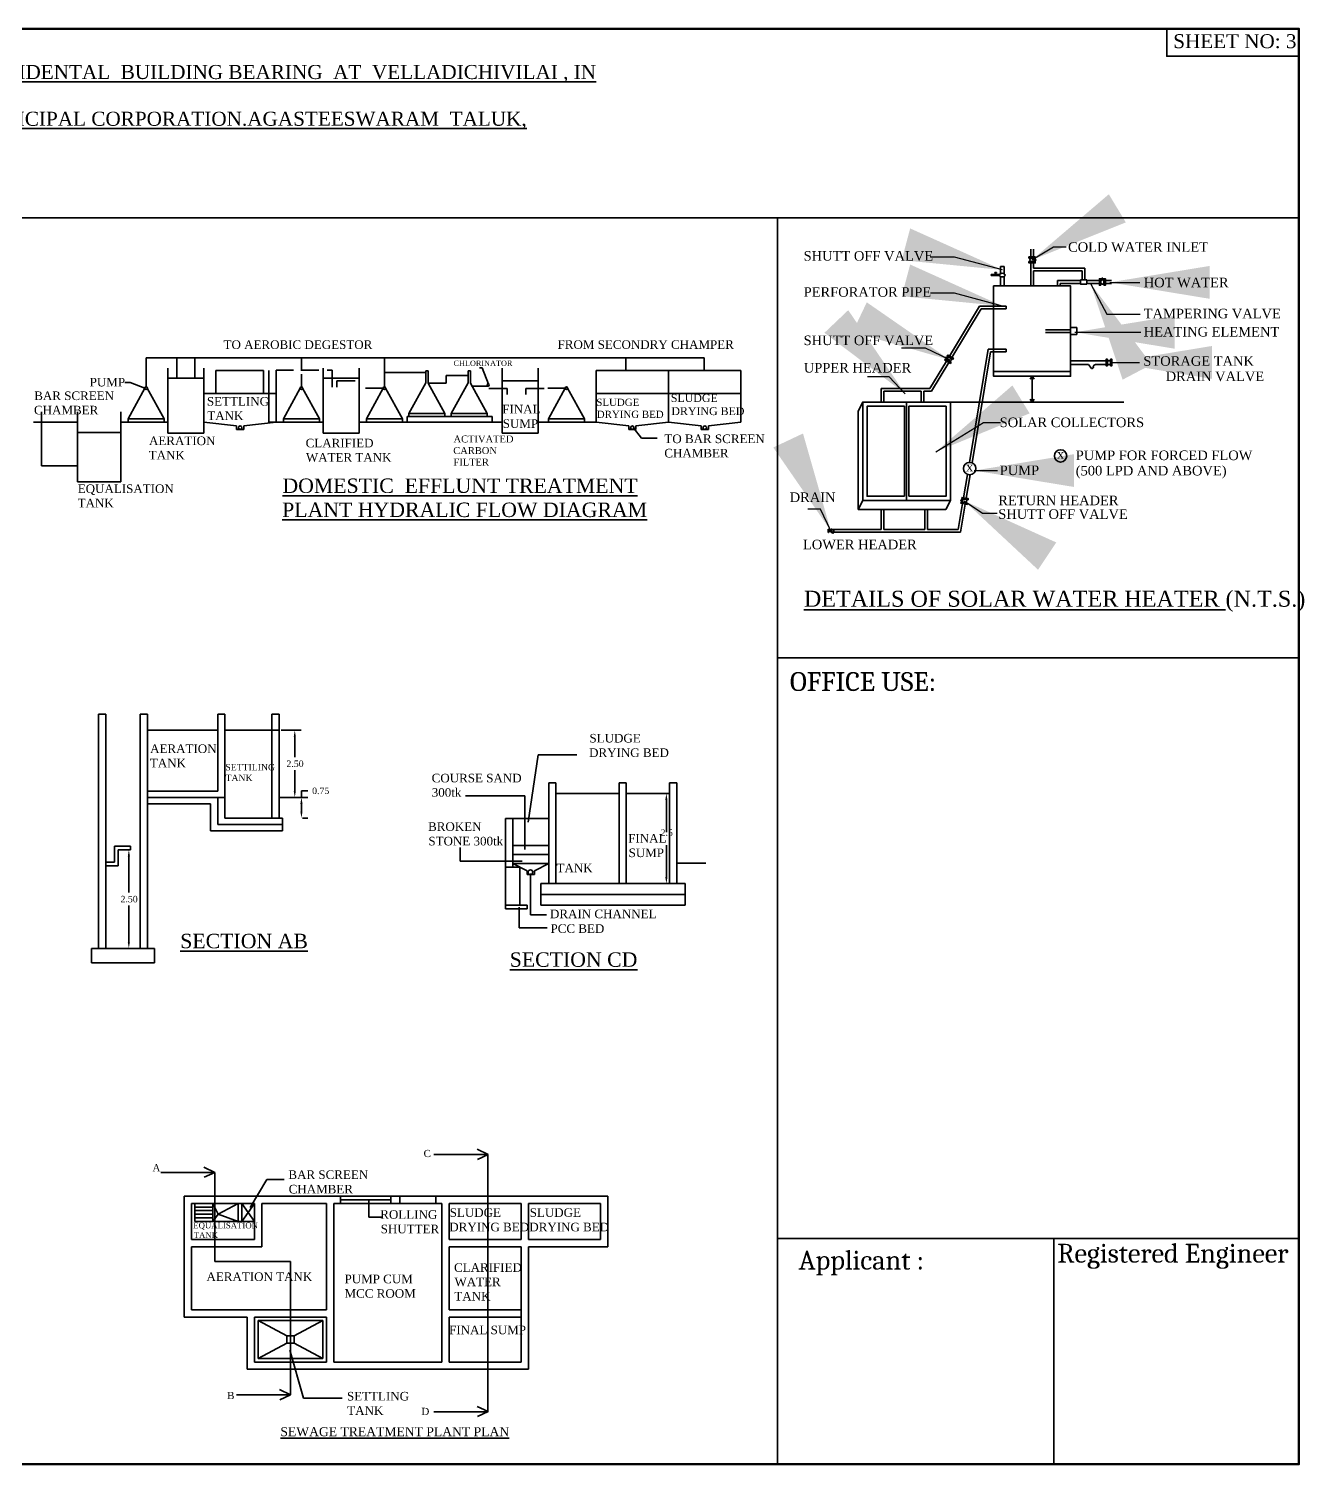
# Model space of a CAD drawing. Header units: metres. Extents: x 915 to 5569, y -1565 to 175.
# Drawn here: x 5536.61 to 5568.54, y -1437.42 to -1401.49 of the extents above; entities that cross this region are included whole.
import ezdxf

# ---------------------------------------------------------------- set-up
doc = ezdxf.new("R2010")
doc.units = ezdxf.units.M
doc.header["$MEASUREMENT"] = 0
doc.styles.get("Standard").update_dxf_attribs({"font": 'times.ttf'})
doc.dimstyles.new('ISO-25', dxfattribs={"dimtxt": 2.5, "dimasz": 2.5, "dimexe": 1.25, "dimexo": 0.625, "dimtad": 1, "dimtxsty": 'Standard', "dimcen": 2.5, "dimadec": 0, "dimazin": 0, "dimtfac": 1, "dimtmove": 0, "dimatfit": 3, "dimfxl": 0, "dimarcsym": 0})

msp = doc.modelspace()

# ---------------------------------------------------------------- linework, layer by layer
at = {"lineweight": 35}
for p, q in [((5509.40393, -1406.22359), (5568.40393, -1406.22359)), ((5555.34931, -1406.22359), (5555.34931, -1437.42351)), ((5561.69195, -1407.20253), (5561.69195, -1407.0048)), ((5561.76035, -1407.20253), (5561.76035, -1407.0048)), ((5560.93222, -1407.62343), (5560.93222, -1407.44073)), ((5560.93222, -1407.44073), (5561.02342, -1407.44073)), ((5561.02342, -1407.62044), (5561.02342, -1407.44073)), ((5561.68028, -1407.23673), (5561.77201, -1407.23673)), ((5561.69195, -1407.92901), (5561.69195, -1407.34995)), ((5561.76035, -1407.48525), (5561.76035, -1407.34995)), ((5561.76035, -1407.48525), (5563.05, -1407.48525)), ((5561.78071, -1407.26896), (5561.81042, -1407.26896)), ((5561.78071, -1407.28352), (5561.81042, -1407.28352)), ((5561.81042, -1407.26896), (5561.81042, -1407.26224)), ((5561.81042, -1407.26224), (5561.81728, -1407.26224)), ((5561.81042, -1407.28352), (5561.81042, -1407.29024)), ((5561.81042, -1407.29024), (5561.81728, -1407.29024)), ((5561.81728, -1407.26224), (5561.81728, -1407.29024)), ((5563.05, -1407.48525), (5563.05, -1407.77664)), ((5560.91247, -1407.6437), (5560.7055, -1407.6437)), ((5560.7055, -1407.66994), (5560.7055, -1407.6437)), ((5560.91247, -1407.66994), (5560.7055, -1407.66994)), ((5560.79677, -1407.60626), (5560.79677, -1407.5938)), ((5560.79677, -1407.5938), (5560.83458, -1407.5938)), ((5560.80899, -1407.60626), (5560.79677, -1407.60626)), ((5560.80899, -1407.65282), (5560.80899, -1407.60626)), ((5560.80899, -1407.65282), (5560.82236, -1407.65282)), ((5560.82236, -1407.65282), (5560.82236, -1407.60626)), ((5560.82236, -1407.60626), (5560.83458, -1407.60626)), ((5560.83458, -1407.60626), (5560.83458, -1407.5938)), ((5560.93222, -1407.92901), (5560.93222, -1407.69021)), ((5561.02342, -1407.92901), (5561.02342, -1407.6932)), ((5561.76035, -1407.92901), (5561.76035, -1407.55365)), ((5561.76035, -1407.55365), (5562.9816, -1407.55365)), ((5562.35915, -1407.79433), (5562.93565, -1407.79433)), ((5562.35915, -1407.79433), (5562.35915, -1407.92901)), ((5562.42755, -1407.86273), (5562.93565, -1407.86273)), ((5562.42755, -1407.86273), (5562.42755, -1407.92901)), ((5562.9816, -1407.55365), (5562.9816, -1407.77664)), ((5563.09599, -1407.79433), (5563.41224, -1407.79433)), ((5563.09599, -1407.86273), (5563.41224, -1407.86273)), ((5563.44644, -1407.8744), (5563.44644, -1407.78266)), ((5563.47195, -1407.74426), (5563.47195, -1407.7374)), ((5563.47195, -1407.7374), (5563.49995, -1407.7374)), ((5563.47867, -1407.74426), (5563.47195, -1407.74426)), ((5563.47867, -1407.77397), (5563.47867, -1407.74426)), ((5563.49323, -1407.77397), (5563.49323, -1407.74426)), ((5563.49323, -1407.74426), (5563.49995, -1407.74426)), ((5563.49995, -1407.74426), (5563.49995, -1407.7374)), ((5563.55966, -1407.79433), (5563.7172, -1407.79433)), ((5563.55966, -1407.86273), (5563.7172, -1407.86273)), ((5560.4119, -1408.43148), (5559.65857, -1409.6828)), ((5560.45056, -1408.49988), (5559.71773, -1409.71714)), ((5560.76143, -1408.43148), (5560.4119, -1408.43148)), ((5560.76143, -1408.49988), (5560.45056, -1408.49988)), ((5562.84391, -1408.97049), (5562.69086, -1408.97049)), ((5562.84391, -1409.14521), (5562.84391, -1408.97049)), ((5562.69086, -1409.14521), (5562.84391, -1409.14521)), ((5560.62929, -1409.50804), (5560.15755, -1412.34337)), ((5560.68725, -1409.57644), (5560.22471, -1412.3565)), ((5560.62929, -1409.50804), (5560.76143, -1409.50804)), ((5560.68725, -1409.57644), (5560.76143, -1409.57644)), ((5561.07294, -1409.50804), (5561.07294, -1409.57644)), ((5539.78816, -1409.73106), (5539.55056, -1409.73106)), ((5539.55056, -1410.45672), (5539.55056, -1409.73106)), ((5539.55056, -1409.73106), (5553.52043, -1409.73106)), ((5539.9414, -1409.73106), (5539.92485, -1409.73106)), ((5540.31684, -1409.73106), (5539.9414, -1409.73106)), ((5540.09127, -1411.61144), (5540.09127, -1409.98694)), ((5540.31684, -1409.94349), (5540.31684, -1409.73106)), ((5540.31684, -1410.23765), (5540.31684, -1409.94349)), ((5540.76809, -1410.23765), (5540.76809, -1409.73106)), ((5540.99377, -1411.61144), (5540.99377, -1409.98694)), ((5541.29797, -1410.61869), (5541.29797, -1410.04195)), ((5541.29797, -1410.04195), (5542.48471, -1410.04195)), ((5542.48471, -1410.04195), (5542.48471, -1410.61869)), ((5542.62446, -1411.34069), (5542.62446, -1410.04195)), ((5542.80344, -1410.61574), (5542.80344, -1410.03731)), ((5542.80344, -1410.03731), (5543.2376, -1410.03731)), ((5543.4218, -1410.03731), (5543.86912, -1410.03731)), ((5543.44126, -1410.01492), (5543.44126, -1409.73222)), ((5543.97908, -1411.61144), (5543.97908, -1409.98694)), ((5544.08349, -1410.0339), (5544.20376, -1410.0339)), ((5544.20376, -1410.0339), (5544.20376, -1410.22802)), ((5544.88158, -1411.61144), (5544.88158, -1409.98694)), ((5545.51413, -1410.45672), (5545.51413, -1409.73106)), ((5546.5478, -1410.35554), (5546.5478, -1410.04929)), ((5546.5478, -1410.04929), (5546.60779, -1410.04929)), ((5546.60779, -1410.36332), (5546.60779, -1410.04929)), ((5547.61149, -1410.35554), (5547.61149, -1410.04929)), ((5547.61149, -1410.04929), (5547.67149, -1410.04929)), ((5547.67149, -1410.36332), (5547.67149, -1410.04929)), ((5547.95853, -1409.97639), (5547.89358, -1409.97639)), ((5548.1157, -1410.38373), (5547.95853, -1409.97639)), ((5548.46229, -1411.61144), (5548.46229, -1409.98694)), ((5549.36479, -1411.61144), (5549.36479, -1409.98694)), ((5550.81081, -1410.04195), (5552.30174, -1410.04195)), ((5550.81081, -1410.61869), (5550.81081, -1410.04195)), ((5551.55628, -1410.04195), (5551.55628, -1409.73106)), ((5552.30174, -1410.04195), (5552.92706, -1410.04195)), ((5552.62287, -1411.34069), (5552.62287, -1410.04195)), ((5552.92706, -1410.04195), (5554.11381, -1410.04195)), ((5552.92706, -1410.04195), (5554.43493, -1410.04195)), ((5553.52043, -1410.04195), (5553.52043, -1409.73106)), ((5554.43493, -1410.04195), (5554.43493, -1411.34069)), ((5559.58252, -1409.80911), (5559.17033, -1410.49379)), ((5559.64168, -1409.84346), (5559.20899, -1410.56219)), ((5559.56356, -1409.72906), (5559.57762, -1409.70485)), ((5559.5695, -1409.7325), (5559.56356, -1409.72906)), ((5559.57287, -1409.72669), (5559.5695, -1409.7325)), ((5559.59856, -1409.74161), (5559.57287, -1409.72669)), ((5559.58355, -1409.70829), (5559.57762, -1409.70485)), ((5559.58018, -1409.7141), (5559.58355, -1409.70829)), ((5559.60587, -1409.72902), (5559.58018, -1409.7141)), ((5559.66923, -1409.81991), (5559.5899, -1409.77385)), ((5562.69086, -1409.79957), (5563.5763, -1409.79957)), ((5562.69086, -1409.89077), (5563.13358, -1409.89077)), ((5563.13358, -1409.89077), (5563.21154, -1409.99547)), ((5563.31335, -1409.89077), (5563.5763, -1409.89077)), ((5539.14816, -1410.3486), (5539.0207, -1410.3486)), ((5539.51985, -1410.48839), (5539.14816, -1410.3486)), ((5540.09116, -1410.23765), (5540.99377, -1410.23765)), ((5543.44126, -1410.45755), (5543.44126, -1410.13486)), ((5543.97897, -1410.23765), (5544.88158, -1410.23765)), ((5544.20376, -1410.22802), (5544.20376, -1410.44987)), ((5544.20465, -1410.23765), (5544.20465, -1410.09057)), ((5544.20465, -1410.45873), (5544.20465, -1410.09057)), ((5544.20465, -1410.23765), (5544.20465, -1410.45873)), ((5544.32236, -1410.45946), (5544.32236, -1410.30356)), ((5544.32236, -1410.30356), (5544.78386, -1410.30356)), ((5545.51413, -1410.09389), (5546.5478, -1410.09389)), ((5546.5478, -1410.35554), (5546.12176, -1411.11758)), ((5546.60779, -1410.36332), (5547.02426, -1411.11758)), ((5546.60779, -1410.36332), (5547.05799, -1410.36332)), ((5547.05799, -1410.36332), (5547.05799, -1410.16827)), ((5547.05799, -1410.16827), (5547.61149, -1410.16827)), ((5547.61149, -1410.35554), (5547.18545, -1411.11758)), ((5547.67149, -1410.36332), (5548.08795, -1411.11758)), ((5548.46218, -1410.30483), (5549.36479, -1410.30483)), ((5562.69086, -1410.06594), (5560.76143, -1410.06594)), ((5561.72615, -1410.18669), (5561.67482, -1410.26138)), ((5561.72615, -1410.18669), (5561.72615, -1410.83319)), ((5561.72615, -1410.18669), (5561.77747, -1410.26138)), ((5539.51985, -1410.48839), (5539.09852, -1411.25044)), ((5539.57968, -1410.48734), (5540.00102, -1411.25044)), ((5540.99377, -1410.61869), (5542.80583, -1410.61869)), ((5542.80583, -1410.61869), (5542.80583, -1411.34069)), ((5543.40766, -1410.48839), (5542.98633, -1411.25044)), ((5543.46749, -1410.48734), (5543.88883, -1411.25044)), ((5545.482, -1410.48846), (5545.04369, -1410.48846)), ((5545.48341, -1410.48839), (5545.06208, -1411.25044)), ((5545.54324, -1410.48734), (5545.96458, -1411.25044)), ((5547.70992, -1410.43292), (5548.01832, -1410.43292)), ((5548.01832, -1410.43292), (5548.11475, -1410.43292)), ((5548.58661, -1410.49108), (5548.12511, -1410.49108)), ((5548.58661, -1410.64699), (5548.58661, -1410.49108)), ((5549.05451, -1410.64699), (5549.05451, -1410.49108)), ((5549.05451, -1410.49108), (5549.51601, -1410.49108)), ((5550.03875, -1410.48846), (5549.60045, -1410.48846)), ((5550.04017, -1410.48839), (5549.61884, -1411.25044)), ((5550.1, -1410.48734), (5550.52134, -1411.25044)), ((5550.81081, -1410.61869), (5552.62287, -1410.61869)), ((5550.81081, -1411.34069), (5550.81081, -1410.61869)), ((5552.62287, -1411.34069), (5552.62287, -1410.61869)), ((5552.62287, -1410.61869), (5554.43493, -1410.61869)), ((5559.17033, -1410.49379), (5557.94877, -1410.49379)), ((5557.94877, -1410.49379), (5557.94877, -1410.83319)), ((5558.94599, -1410.56219), (5558.01717, -1410.56219)), ((5558.01717, -1410.56219), (5558.01717, -1410.83319)), ((5558.94599, -1410.56219), (5558.94599, -1410.83319)), ((5559.20899, -1410.56219), (5559.01439, -1410.56219)), ((5559.01439, -1410.56219), (5559.01439, -1410.83319)), ((5561.72615, -1410.83319), (5561.67482, -1410.7585)), ((5561.72615, -1410.83319), (5561.77747, -1410.7585)), ((5536.93252, -1411.0803), (5536.93252, -1412.43405)), ((5537.83502, -1412.43405), (5537.83502, -1411.0803)), ((5537.83502, -1411.0803), (5537.83502, -1412.83514)), ((5538.91802, -1412.83514), (5538.91802, -1411.0803)), ((5546.12176, -1411.19528), (5546.12176, -1411.11758)), ((5546.12176, -1411.11758), (5547.02426, -1411.11758)), ((5547.02426, -1411.19528), (5547.02426, -1411.11758)), ((5547.18545, -1411.19528), (5547.18545, -1411.11758)), ((5547.18545, -1411.11758), (5548.08795, -1411.11758)), ((5548.08795, -1411.19528), (5548.08795, -1411.11758)), ((5557.48653, -1410.83319), (5557.36972, -1411.05961)), ((5557.36972, -1411.05961), (5557.36972, -1413.52561)), ((5558.58453, -1413.29919), (5558.58453, -1410.83319)), ((5536.73366, -1411.34069), (5537.83502, -1411.34069)), ((5538.91802, -1411.34069), (5540.09127, -1411.34069)), ((5539.09852, -1411.34069), (5539.09852, -1411.25044)), ((5539.09852, -1411.25044), (5540.00102, -1411.25044)), ((5540.00102, -1411.34069), (5540.00102, -1411.25044)), ((5540.09127, -1411.34069), (5540.09127, -1411.61144)), ((5540.99377, -1411.34069), (5541.81308, -1411.43094)), ((5541.81308, -1411.43094), (5541.81308, -1411.52119)), ((5542.80583, -1411.34069), (5541.99358, -1411.43094)), ((5541.99358, -1411.43094), (5541.99358, -1411.52119)), ((5542.62446, -1411.34069), (5543.08795, -1411.34069)), ((5542.80583, -1411.34069), (5543.40691, -1411.34069)), ((5542.80583, -1411.34069), (5543.97908, -1411.34069)), ((5542.98633, -1411.25044), (5543.88883, -1411.25044)), ((5542.98633, -1411.25044), (5542.98633, -1411.34069)), ((5543.88883, -1411.25044), (5543.88883, -1411.34069)), ((5544.88158, -1411.34069), (5548.46229, -1411.34069)), ((5544.88158, -1411.34069), (5546.05483, -1411.34069)), ((5545.06208, -1411.34069), (5545.06208, -1411.25044)), ((5545.06208, -1411.25044), (5545.96458, -1411.25044)), ((5545.96458, -1411.34069), (5545.96458, -1411.25044)), ((5546.08327, -1411.33944), (5546.08327, -1411.19528)), ((5546.08327, -1411.19528), (5548.21474, -1411.19528)), ((5548.21474, -1411.19528), (5548.21474, -1411.34069)), ((5549.36479, -1411.34069), (5550.81081, -1411.34069)), ((5549.61884, -1411.34069), (5549.61884, -1411.25044)), ((5549.61884, -1411.25044), (5550.52134, -1411.25044)), ((5550.52134, -1411.34069), (5550.52134, -1411.25044)), ((5550.81081, -1411.34069), (5551.63012, -1411.43094)), ((5551.63012, -1411.43094), (5551.63012, -1411.52119)), ((5551.7372, -1411.4681), (5551.94822, -1411.73834)), ((5552.62287, -1411.34069), (5551.81062, -1411.43094)), ((5551.81062, -1411.43094), (5551.81062, -1411.52119)), ((5552.62287, -1411.34069), (5553.44218, -1411.43094)), ((5553.44218, -1411.43094), (5553.44218, -1411.52119)), ((5554.43493, -1411.34069), (5553.62268, -1411.43094)), ((5553.62268, -1411.43094), (5553.62268, -1411.52119)), ((5537.83502, -1411.59812), (5538.91802, -1411.59812)), ((5540.09127, -1411.61144), (5540.99377, -1411.61144)), ((5541.81308, -1411.52119), (5541.99358, -1411.52119)), ((5543.97908, -1411.61144), (5544.88158, -1411.61144)), ((5548.46229, -1411.61144), (5549.36479, -1411.61144)), ((5551.63012, -1411.52119), (5551.81062, -1411.52119)), ((5551.94822, -1411.73834), (5552.34351, -1411.73834)), ((5553.44218, -1411.52119), (5553.62268, -1411.52119)), ((5536.93252, -1412.43405), (5537.83502, -1412.43405)), ((5537.83502, -1412.83514), (5538.91802, -1412.83514)), ((5560.1073, -1412.64542), (5560.01013, -1413.22943)), ((5560.17509, -1412.65473), (5560.0774, -1413.2419)), ((5559.94489, -1413.30653), (5559.94999, -1413.27901)), ((5559.95674, -1413.28026), (5559.94999, -1413.27901)), ((5559.95551, -1413.28686), (5559.95674, -1413.28026)), ((5559.98472, -1413.29228), (5559.95551, -1413.28686)), ((5557.48653, -1413.29919), (5557.36972, -1413.52561)), ((5557.36972, -1413.52561), (5559.56572, -1413.52561)), ((5557.94877, -1414.02302), (5557.94877, -1413.52561)), ((5558.01717, -1414.02302), (5558.01717, -1413.52561)), ((5559.04282, -1414.02302), (5559.04282, -1413.52561)), ((5559.11122, -1414.02302), (5559.11122, -1413.52561)), ((5559.68253, -1413.29919), (5559.56572, -1413.52561)), ((5559.98594, -1413.37487), (5559.8781, -1414.02302)), ((5560.0532, -1413.38735), (5559.93606, -1414.09142)), ((5559.95163, -1413.30778), (5559.94489, -1413.30653)), ((5559.95286, -1413.30118), (5559.95163, -1413.30778)), ((5559.98207, -1413.3066), (5559.95286, -1413.30118)), ((5560.07494, -1413.35659), (5559.98474, -1413.33987)), ((5556.63285, -1414.0159), (5556.62159, -1414.0159)), ((5556.62159, -1414.02302), (5556.62159, -1414.0159)), ((5556.62159, -1414.02302), (5556.62159, -1414.09142)), ((5556.62159, -1414.09142), (5556.62159, -1414.09854)), ((5556.63285, -1414.09854), (5556.62159, -1414.09854)), ((5556.63285, -1414.0159), (5556.63285, -1414.09854)), ((5556.70038, -1414.04082), (5556.63285, -1414.04082)), ((5556.70038, -1414.07363), (5556.63285, -1414.07363)), ((5556.70038, -1414.0159), (5556.70038, -1414.09854)), ((5556.70038, -1414.0159), (5556.71163, -1414.0159)), ((5556.70038, -1414.09854), (5556.71163, -1414.09854)), ((5556.71163, -1414.02302), (5556.71163, -1414.0159)), ((5556.76622, -1414.02302), (5556.71163, -1414.02302)), ((5556.71163, -1414.02302), (5556.71163, -1414.09142)), ((5556.74118, -1414.09142), (5556.71163, -1414.09142)), ((5556.71163, -1414.09142), (5556.71163, -1414.09854)), ((5556.73026, -1414.10939), (5556.74118, -1414.09142)), ((5556.7409, -1414.12267), (5556.73026, -1414.10939)), ((5556.76622, -1414.09142), (5556.7409, -1414.12267)), ((5557.94877, -1414.02302), (5556.76622, -1414.02302)), ((5556.76622, -1414.09142), (5556.76622, -1414.02302)), ((5559.93606, -1414.09142), (5556.76622, -1414.09142)), ((5559.04282, -1414.02302), (5558.01717, -1414.02302)), ((5559.8781, -1414.02302), (5559.11122, -1414.02302)), ((5555.34931, -1417.2366), (5568.40393, -1417.2366)), ((5538.36152, -1424.50937), (5538.36152, -1418.64312)), ((5538.36152, -1418.64312), (5538.54202, -1418.64312)), ((5538.54202, -1418.64312), (5538.54202, -1424.50937)), ((5539.3994, -1424.50937), (5539.3994, -1418.64312)), ((5539.3994, -1418.64312), (5539.5799, -1418.64312)), ((5539.5799, -1418.64312), (5539.5799, -1424.50937)), ((5541.34478, -1418.64312), (5541.52226, -1418.64312)), ((5541.34478, -1418.64312), (5541.34478, -1420.57162)), ((5541.52226, -1421.2485), (5541.52226, -1418.64312)), ((5542.69551, -1418.64312), (5542.87601, -1418.64312)), ((5542.69551, -1421.2485), (5542.69551, -1418.64312)), ((5542.87601, -1421.2485), (5542.87601, -1418.64312)), ((5539.5799, -1419.04925), (5541.34478, -1419.04925)), ((5541.52226, -1419.04925), (5542.87601, -1419.04925)), ((5542.93241, -1419.04925), (5543.43315, -1419.04925)), ((5543.2707, -1419.2117), (5543.2707, -1419.72695)), ((5549.11366, -1421.35178), (5549.36631, -1419.66497)), ((5549.36631, -1419.66497), (5550.33097, -1419.66497)), ((5543.2707, -1420.56711), (5543.2707, -1420.05185)), ((5549.62772, -1422.88869), (5549.62772, -1420.36169)), ((5549.62772, -1420.36169), (5549.62772, -1420.54219)), ((5549.62772, -1420.36169), (5549.80822, -1420.36169)), ((5549.80822, -1420.36169), (5549.80822, -1422.88869)), ((5551.3876, -1420.36169), (5551.3876, -1422.88869)), ((5551.3876, -1420.36169), (5551.5681, -1420.36169)), ((5551.5681, -1420.36169), (5551.5681, -1422.88869)), ((5552.6511, -1420.36169), (5552.6511, -1422.88869)), ((5552.6511, -1420.36169), (5552.8316, -1420.36169)), ((5552.8316, -1420.36169), (5552.8316, -1422.88869)), ((5539.58188, -1420.57162), (5541.34478, -1420.57162)), ((5539.58188, -1420.8875), (5539.58188, -1420.57162)), ((5539.58188, -1420.57162), (5539.58188, -1420.72956)), ((5539.58188, -1420.72956), (5541.52226, -1420.72956)), ((5541.34478, -1420.72956), (5541.34478, -1421.40644)), ((5542.87601, -1420.72956), (5543.4906, -1420.72956)), ((5542.93241, -1420.72956), (5543.43315, -1420.72956)), ((5543.43728, -1420.72956), (5543.43728, -1420.56711)), ((5543.43728, -1420.56711), (5543.59973, -1420.56711)), ((5543.45994, -1420.72956), (5543.59973, -1420.72956)), ((5549.03109, -1420.69011), (5547.54064, -1420.69011)), ((5549.03109, -1422.03583), (5549.03109, -1420.69011)), ((5549.80822, -1420.63244), (5551.3876, -1420.63244)), ((5551.5681, -1420.63244), (5552.6511, -1420.63244)), ((5552.52785, -1420.63244), (5552.4095, -1420.63244)), ((5552.57195, -1420.79489), (5552.57195, -1421.59812)), ((5539.58188, -1420.8875), (5541.16126, -1420.8875)), ((5541.16126, -1420.8875), (5541.16126, -1421.56437)), ((5543.43728, -1421.08605), (5543.43728, -1420.89201)), ((5542.96626, -1421.40644), (5541.34478, -1421.40644)), ((5542.96626, -1421.2485), (5541.52226, -1421.2485)), ((5542.96626, -1421.2485), (5542.87601, -1421.2485)), ((5542.96626, -1421.56437), (5542.96626, -1421.2485)), ((5543.45994, -1421.2485), (5543.59973, -1421.2485)), ((5548.54472, -1423.51584), (5548.54472, -1421.25959)), ((5548.54472, -1421.25959), (5548.54472, -1421.44009)), ((5548.54472, -1421.25959), (5548.72522, -1421.25959)), ((5548.72522, -1421.25959), (5548.72522, -1422.38771)), ((5548.72522, -1421.25959), (5549.62772, -1421.25959)), ((5541.16126, -1421.56437), (5542.96626, -1421.56437)), ((5538.76013, -1422.35253), (5538.76013, -1421.95485)), ((5538.76013, -1421.95485), (5539.16131, -1421.95485)), ((5538.85038, -1422.44278), (5538.85038, -1422.0451)), ((5538.85038, -1422.0451), (5539.16131, -1422.0451)), ((5539.11727, -1422.20755), (5539.11727, -1423.11478)), ((5539.11736, -1422.0451), (5539.16131, -1422.0451)), ((5539.16131, -1421.95485), (5539.16131, -1422.0451)), ((5547.40671, -1422.32391), (5547.40671, -1421.98101)), ((5548.72522, -1421.93646), (5549.62772, -1421.93646)), ((5548.72522, -1422.16209), (5549.62772, -1422.16209)), ((5552.57195, -1422.72624), (5552.57195, -1421.92302)), ((5538.54202, -1422.35253), (5538.76013, -1422.35253)), ((5538.54202, -1422.44278), (5538.85038, -1422.44278)), ((5548.96107, -1422.32391), (5547.40671, -1422.32391)), ((5548.72522, -1422.47796), (5548.54472, -1422.47796)), ((5548.54472, -1422.47796), (5548.90572, -1422.47796)), ((5548.72522, -1422.38771), (5549.62772, -1422.38771)), ((5548.72522, -1422.38771), (5548.72522, -1422.47796)), ((5548.72671, -1422.3858), (5549.08622, -1422.57089)), ((5548.90572, -1422.47796), (5548.90572, -1423.42649)), ((5549.08622, -1422.57089), (5549.08622, -1422.66382)), ((5549.08622, -1422.57089), (5549.08622, -1422.66382)), ((5549.08622, -1422.57357), (5549.08622, -1422.66382)), ((5549.08622, -1422.57357), (5549.08622, -1422.66382)), ((5549.16901, -1422.63436), (5549.16901, -1423.66806)), ((5549.62772, -1422.38771), (5549.26672, -1422.57265)), ((5549.26672, -1422.57265), (5549.26672, -1422.66382)), ((5549.62772, -1422.38771), (5549.62772, -1422.88869)), ((5552.8316, -1422.37545), (5553.55902, -1422.37545)), ((5549.08622, -1422.66382), (5549.08622, -1422.66382)), ((5549.08622, -1422.66382), (5549.26672, -1422.66382)), ((5549.42551, -1423.15944), (5549.42551, -1422.88869)), ((5549.42551, -1422.88869), (5552.58426, -1422.88869)), ((5552.58426, -1422.88869), (5549.87676, -1422.88869)), ((5552.52785, -1422.88869), (5552.4095, -1422.88869)), ((5552.58426, -1422.88869), (5553.041, -1422.88869)), ((5553.041, -1422.88869), (5553.041, -1423.43019)), ((5549.42551, -1423.43019), (5549.42551, -1423.15944)), ((5549.42551, -1423.15944), (5552.58426, -1423.15944)), ((5553.041, -1423.15944), (5549.42551, -1423.15944)), ((5552.58426, -1423.15944), (5549.87676, -1423.15944)), ((5539.11727, -1424.34692), (5539.11727, -1423.43968)), ((5549.08622, -1423.42649), (5548.54472, -1423.42649)), ((5549.08622, -1423.51674), (5548.54472, -1423.51674)), ((5548.88699, -1423.48161), (5548.88699, -1423.99406)), ((5549.08622, -1423.51674), (5549.08622, -1423.42649)), ((5549.16901, -1423.66806), (5549.57038, -1423.66806)), ((5552.58426, -1423.43019), (5549.42551, -1423.43019)), ((5553.041, -1423.43019), (5552.58426, -1423.43019)), ((5548.88699, -1423.99406), (5549.58415, -1423.99406)), ((5538.36152, -1424.50937), (5538.18102, -1424.50937)), ((5538.18102, -1424.50937), (5538.18102, -1424.87037)), ((5539.7604, -1424.50937), (5538.36152, -1424.50937)), ((5539.11736, -1424.50937), (5539.27972, -1424.50937)), ((5539.7604, -1424.50937), (5539.5799, -1424.50937)), ((5539.5799, -1424.50937), (5539.5799, -1424.50937)), ((5539.7604, -1424.87037), (5539.7604, -1424.50937)), ((5538.18102, -1424.87037), (5539.7604, -1424.87037)), ((5548.1021, -1429.67071), (5546.74835, -1429.67071)), ((5548.10704, -1429.67142), (5547.8347, -1429.53861)), ((5548.10704, -1429.67142), (5547.84419, -1429.79358)), ((5548.1021, -1429.67071), (5548.1021, -1436.10825)), ((5541.26858, -1430.11644), (5539.91483, -1430.11644)), ((5541.26858, -1430.11644), (5540.9959, -1429.98326)), ((5541.26858, -1430.11644), (5541.0054, -1430.23824)), ((5541.26858, -1430.11644), (5541.26858, -1432.34692)), ((5542.15647, -1430.99897), (5542.57213, -1430.29403)), ((5542.57213, -1430.29403), (5543.00337, -1430.29403)), ((5540.50154, -1430.7137), (5551.10591, -1430.7137)), ((5540.50154, -1430.7137), (5540.50154, -1433.73708)), ((5540.68204, -1430.8942), (5542.26141, -1430.8942)), ((5540.68204, -1430.8942), (5540.68204, -1431.7967)), ((5540.77229, -1430.8942), (5540.77229, -1431.34545)), ((5541.22354, -1430.8942), (5541.22354, -1431.34545)), ((5541.22354, -1430.8942), (5541.35253, -1431.15984)), ((5541.35253, -1431.15984), (5541.85529, -1430.8942)), ((5541.85529, -1430.8942), (5541.85529, -1431.34545)), ((5541.94554, -1430.8942), (5541.94554, -1431.34545)), ((5541.94554, -1431.34545), (5542.26141, -1430.8942)), ((5541.94554, -1430.8942), (5542.26141, -1431.34545)), ((5542.26141, -1430.8942), (5542.26141, -1431.7967)), ((5542.44191, -1430.8942), (5544.06641, -1430.8942)), ((5542.44191, -1430.8942), (5542.44191, -1431.9772)), ((5544.06641, -1433.55658), (5544.06641, -1430.8942)), ((5544.24691, -1430.8942), (5546.95441, -1430.8942)), ((5544.24691, -1434.8652), (5544.24691, -1430.8942)), ((5544.41279, -1430.89448), (5544.41279, -1430.7137)), ((5544.41279, -1430.80409), (5545.67629, -1430.80409)), ((5545.12779, -1430.8081), (5545.12779, -1431.24064)), ((5545.67629, -1430.89448), (5545.67629, -1430.7137)), ((5545.90191, -1430.89448), (5545.90191, -1430.7137)), ((5546.80441, -1430.89448), (5546.80441, -1430.7137)), ((5546.95441, -1430.8942), (5546.95441, -1434.8652)), ((5547.13491, -1430.8942), (5548.93991, -1430.8942)), ((5547.13491, -1430.8942), (5547.13491, -1431.7967)), ((5548.93991, -1430.8942), (5548.93991, -1431.7967)), ((5549.12041, -1430.8942), (5550.92541, -1430.8942)), ((5549.12041, -1430.8942), (5549.12041, -1431.7967)), ((5550.92541, -1430.8942), (5550.92541, -1431.7967)), ((5551.10591, -1430.7137), (5551.10591, -1431.9772)), ((5540.77229, -1430.98445), (5541.22354, -1430.98445)), ((5540.77229, -1431.0747), (5541.22354, -1431.0747)), ((5540.77229, -1431.16495), (5541.22354, -1431.16495)), ((5540.77229, -1431.2552), (5541.22354, -1431.2552)), ((5541.35253, -1431.15984), (5541.22354, -1431.34545)), ((5541.35253, -1431.15984), (5541.85529, -1431.34545)), ((5545.12779, -1431.24064), (5545.46656, -1431.24064)), ((5540.77229, -1431.34545), (5541.22354, -1431.34545)), ((5540.77229, -1431.34545), (5542.26141, -1431.34545)), ((5540.77229, -1431.34545), (5542.26141, -1431.34545)), ((5540.68204, -1431.7967), (5542.26141, -1431.7967)), ((5540.68204, -1431.9772), (5542.44191, -1431.9772)), ((5540.68204, -1431.9772), (5540.68204, -1433.55658)), ((5547.13491, -1431.7967), (5548.93991, -1431.7967)), ((5548.93991, -1431.9772), (5547.13491, -1431.9772)), ((5547.13491, -1431.9772), (5547.13491, -1433.55658)), ((5548.93991, -1431.9772), (5548.93991, -1434.8652)), ((5549.12041, -1431.7967), (5550.92541, -1431.7967)), ((5550.92541, -1431.7967), (5549.12041, -1431.7967)), ((5551.10591, -1431.9772), (5549.12041, -1431.9772)), ((5549.12041, -1431.9772), (5549.12041, -1435.0457)), ((5555.34931, -1431.77263), (5568.40393, -1431.77263)), ((5562.27098, -1431.75775), (5562.27098, -1437.42351)), ((5541.26858, -1432.34692), (5543.16149, -1432.34692)), ((5543.16149, -1432.34692), (5543.16149, -1435.68384)), ((5542.08091, -1433.73708), (5540.50154, -1433.73708)), ((5544.06641, -1433.55658), (5540.68204, -1433.55658)), ((5542.08091, -1435.0457), (5542.08091, -1433.73708)), ((5542.26141, -1434.8652), (5542.26141, -1433.73708)), ((5544.06641, -1433.73708), (5542.26141, -1433.73708)), ((5544.06641, -1434.8652), (5544.06641, -1433.73708)), ((5548.93991, -1433.55658), (5547.13491, -1433.55658)), ((5548.93991, -1433.73708), (5547.13491, -1433.73708)), ((5547.13491, -1433.73708), (5547.13491, -1434.8652)), ((5542.35166, -1434.77495), (5542.35166, -1433.82733)), ((5543.97616, -1433.82733), (5542.35166, -1433.82733)), ((5543.07366, -1434.21089), (5542.35166, -1433.82733)), ((5543.97616, -1433.82733), (5543.25416, -1434.21089)), ((5543.97616, -1434.77495), (5543.97616, -1433.82733)), ((5543.07366, -1434.39139), (5542.35166, -1434.77495)), ((5543.25416, -1434.21089), (5543.07366, -1434.21089)), ((5543.07366, -1434.21089), (5543.07366, -1434.39139)), ((5543.25416, -1434.39139), (5543.07366, -1434.39139)), ((5543.25416, -1434.21089), (5543.25416, -1434.39139)), ((5543.25416, -1434.39139), (5543.97616, -1434.77495)), ((5543.97616, -1434.77495), (5542.35166, -1434.77495)), ((5543.14503, -1434.56626), (5543.48812, -1435.76611)), ((5549.12041, -1435.0457), (5542.08091, -1435.0457)), ((5544.06641, -1434.8652), (5542.26141, -1434.8652)), ((5546.95441, -1434.8652), (5544.24691, -1434.8652)), ((5548.93991, -1434.8652), (5547.13491, -1434.8652)), ((5543.16149, -1435.68384), (5542.88915, -1435.55102)), ((5543.16149, -1435.68384), (5541.80774, -1435.68384)), ((5543.16149, -1435.68384), (5542.89865, -1435.806)), ((5543.48812, -1435.76611), (5544.45305, -1435.76611)), ((5548.1021, -1436.10825), (5546.74835, -1436.10825)), ((5548.10704, -1436.10595), (5547.8347, -1435.97314)), ((5548.10704, -1436.10595), (5547.84419, -1436.22812))]:
    msp.add_line(p, q, dxfattribs=at)
at = {"lineweight": 35, "ltscale": 0.005}
for p, q in [((5561.07294, -1408.43148), (5560.76143, -1408.43148)), ((5561.07294, -1408.49988), (5560.76143, -1408.49988)), ((5561.07294, -1408.43148), (5561.07294, -1408.49988)), ((5562.69086, -1409.02365), (5562.06031, -1409.02365)), ((5562.69086, -1409.09205), (5562.06031, -1409.09205)), ((5560.76143, -1409.50804), (5561.07294, -1409.50804)), ((5560.76143, -1409.57644), (5561.07294, -1409.57644))]:
    msp.add_line(p, q, dxfattribs=at)
at = {"lineweight": 35, "ltscale": 0.03}
msp.add_line((5559.68253, -1410.83319), (5564.01881, -1410.83319), dxfattribs=at)
at = {"lineweight": 106}
msp.add_lwpolyline([(5509.40393, -1401.4892), (5568.40393, -1401.4892), (5568.40393, -1437.42351), (5509.40393, -1437.42351)], close=True, dxfattribs=at)
at = {"lineweight": 35}
for points in [[(5568.40393, -1401.4892), (5565.09613, -1401.4892), (5565.09613, -1402.17774), (5568.40393, -1402.17774)], [(5561.64587, -1407.23673), (5561.64587, -1407.20253), (5561.80642, -1407.20253), (5561.80642, -1407.23673)], [(5561.64587, -1407.31575), (5561.64587, -1407.34995), (5561.80642, -1407.34995), (5561.80642, -1407.31575)], [(5562.93565, -1407.77664), (5563.09599, -1407.77664), (5563.09599, -1407.88041), (5562.93565, -1407.88041)], [(5563.44644, -1407.90881), (5563.41224, -1407.90881), (5563.41224, -1407.74825), (5563.44644, -1407.74825)], [(5563.52546, -1407.90881), (5563.55966, -1407.90881), (5563.55966, -1407.74825), (5563.52546, -1407.74825)], [(5560.76143, -1407.92901), (5562.69086, -1407.92901), (5562.69086, -1410.18669), (5560.76143, -1410.18669)], [(5559.73867, -1409.76884), (5559.75584, -1409.73927), (5559.61699, -1409.65866), (5559.59982, -1409.68823)], [(5559.69899, -1409.83718), (5559.68182, -1409.86676), (5559.54297, -1409.78615), (5559.56014, -1409.75657)], [(5563.6105, -1409.76489), (5563.5763, -1409.76489), (5563.5763, -1409.92545), (5563.6105, -1409.92545)], [(5563.68952, -1409.76489), (5563.72372, -1409.76489), (5563.72372, -1409.92545), (5563.68952, -1409.92545)], [(5557.48653, -1413.29919), (5559.68253, -1413.29919), (5559.68253, -1410.83319), (5557.48653, -1410.83319)], [(5560.12318, -1413.28517), (5560.12941, -1413.25154), (5559.97155, -1413.22227), (5559.96531, -1413.2559)], [(5560.10877, -1413.36287), (5560.10254, -1413.39649), (5559.94467, -1413.36722), (5559.95091, -1413.3336)]]:
    msp.add_lwpolyline(points, close=True, dxfattribs=at)
for points in [[(5561.68028, -1407.23673), (5561.68028, -1407.26307)], [(5561.68028, -1407.31575), (5561.68028, -1407.28941)], [(5561.77201, -1407.23673), (5561.77201, -1407.26307)], [(5561.77201, -1407.31575), (5561.77201, -1407.28941)], [(5563.44644, -1407.78266), (5563.47278, -1407.78266)], [(5563.44644, -1407.8744), (5563.47278, -1407.8744)], [(5563.52546, -1407.78266), (5563.49912, -1407.78266)], [(5563.52546, -1407.8744), (5563.49912, -1407.8744)], [(5559.5899, -1409.77385), (5559.60312, -1409.75107)], [(5559.62957, -1409.70551), (5559.61635, -1409.72829)], [(5559.66923, -1409.81991), (5559.68246, -1409.79713)], [(5559.70891, -1409.75157), (5559.69568, -1409.77435)], [(5563.6105, -1409.7993), (5563.68952, -1409.7993)], [(5563.6105, -1409.89104), (5563.68952, -1409.89104)], [(5558.53053, -1410.94119), (5557.59453, -1410.94119), (5557.59453, -1413.19119), (5558.53053, -1413.19119)], [(5558.53053, -1413.19119), (5558.53053, -1410.94119)], [(5558.63853, -1413.19119), (5559.57453, -1413.19119), (5559.57453, -1410.94119), (5558.63853, -1410.94119)], [(5558.63853, -1410.94119), (5558.63853, -1413.19119)], [(5559.99915, -1413.26217), (5559.99434, -1413.28807)], [(5560.08934, -1413.2789), (5560.08454, -1413.3048)], [(5559.98474, -1413.33987), (5559.98954, -1413.31397)], [(5560.07494, -1413.35659), (5560.07974, -1413.33069)]]:
    msp.add_lwpolyline(points, dxfattribs=at)
for centre, radius in [((5548.11254, -1410.40666), 0.02627), ((5539.54977, -1410.48685), 0.03014), ((5543.43758, -1410.48685), 0.03014), ((5545.51333, -1410.48685), 0.03014), ((5550.07009, -1410.48685), 0.03014), ((5541.90333, -1411.47606), 0.04506), ((5551.72037, -1411.47606), 0.04506), ((5553.53243, -1411.47606), 0.04506), ((5562.43888, -1412.18241), 0.15599), ((5560.16191, -1412.4993), 0.15599), ((5549.16882, -1422.60366), 0.05895)]:
    msp.add_circle(centre, radius, dxfattribs=at)
for centre, radius, start, end in [((5561.68441, -1407.27624), 0.0138, 107.416623, 252.583377), ((5561.76788, -1407.27624), 0.0138, 287.416623, 72.583377), ((5563.48595, -1407.78679), 0.0138, 17.416623, 162.583377), ((5563.48595, -1407.87026), 0.0138, 197.416623, 342.583377), ((5559.61331, -1409.74175), 0.0138, 77.278985, 222.445738), ((5559.6855, -1409.78366), 0.0138, 257.278985, 42.445738), ((5563.22077, -1409.9558), 0.04073, 256.90386, 39.384254), ((5561.92949, -1407.80038), 2.50696, 301.845897, 303.504958), ((5559.99601, -1413.30177), 0.0138, 96.912616, 242.079369), ((5560.07808, -1413.31699), 0.0138, 276.912616, 62.079369)]:
    msp.add_arc(centre, radius, start, end, dxfattribs=at)
msp.add_ellipse((5560.98061, -1407.65682), major_axis=(-0.07116, 0), ratio=0.63999766, dxfattribs=at)
for points in [[(5543.24363, -1419.2117), (5543.29778, -1419.2117), (5543.2707, -1419.04925)], [(5543.24363, -1420.56711), (5543.29778, -1420.56711), (5543.2707, -1420.72956)], [(5543.4102, -1420.89201), (5543.46435, -1420.89201), (5543.43728, -1420.72956)], [(5552.54487, -1420.79489), (5552.59902, -1420.79489), (5552.57195, -1420.63244)], [(5543.4102, -1421.08605), (5543.46435, -1421.08605), (5543.43728, -1421.2485)], [(5539.09019, -1422.20755), (5539.14434, -1422.20755), (5539.11727, -1422.0451)], [(5552.54487, -1422.72624), (5552.59902, -1422.72624), (5552.57195, -1422.88869)], [(5539.09019, -1424.34692), (5539.14434, -1424.34692), (5539.11727, -1424.50937)]]:
    msp.add_solid(points, dxfattribs=at)

# ---------------------------------------------------------------- texts
at = {"linetype": 'Continuous', "lineweight": 35}
msp.add_text('SHEET NO: 3', height=0.35, dxfattribs=at).set_placement((5565.25915, -1401.97616))
at = {"lineweight": 35}
for s, height, p in [('SHUTT OFF VALVE', 0.24, (5556.00678, -1407.29578)), ('COLD WATER INLET', 0.24, (5562.62622, -1407.07326)), ('HOT WATER', 0.24, (5564.51969, -1407.96182)), ('PERFORATOR PIPE', 0.24, (5556.00678, -1408.19941)), ('TAMPERING VALVE', 0.24, (5564.51969, -1408.7392)), ('HEATING ELEMENT', 0.24, (5564.51969, -1409.19399)), ('TO AEROBIC DEGESTOR', 0.2154222, (5541.48791, -1409.50516)), ('FROM SECONDRY CHAMPER', 0.2154222, (5549.84836, -1409.50256)), ('SHUTT OFF VALVE', 0.24, (5556.00678, -1409.40933)), ('STORAGE TANK ', 0.24, (5564.51029, -1409.92644)), ('CHLORINATOR', 0.1346388, (5547.24423, -1409.93019)), ('UPPER HEADER', 0.24, (5556.01172, -1410.09671)), ('PUMP', 0.215422, (5538.13656, -1410.44421)), (' DRAIN VALVE', 0.24, (5564.97871, -1410.31013)), ('BAR SCREEN', 0.215422, (5536.74889, -1410.78435)), ('SETTLING', 0.215422, (5541.07096, -1410.92453)), ('SLUDGE', 0.1805, (5550.818, -1410.93117)), ('SLUDGE', 0.197154, (5552.68362, -1410.83192)), ('CHAMBER', 0.215422, (5536.74268, -1411.14339)), ('TANK', 0.215422, (5541.08121, -1411.28357)), ('FINAL', 0.215422, (5548.46384, -1411.11925)), ('DRYING BED', 0.1805, (5550.8301, -1411.232)), ('DRYING BED', 0.197154, (5552.69684, -1411.16051)), ('SUMP', 0.215422, (5548.47501, -1411.48196)), ('SOLAR COLLECTORS', 0.24, (5560.91453, -1411.46188)), ('AERATION', 0.215422, (5539.62183, -1411.91282)), ('CLARIFIED', 0.215422, (5543.54241, -1411.96877)), ('ACTIVATED', 0.173699, (5547.24433, -1411.84557)), ('TO BAR SCREEN', 0.2154222, (5552.52188, -1411.86197)), ('TANK', 0.215422, (5539.61468, -1412.27186)), ('WATER TANK', 0.215422, (5543.54971, -1412.3278)), ('CARBON', 0.173699, (5547.23707, -1412.13507)), ('CHAMBER', 0.215422, (5552.52001, -1412.221)), ('x ', 0.24, (5562.34902, -1412.2551)), ('PUMP FOR FORCED FLOW', 0.24, (5562.81833, -1412.28739)), ('FILTER', 0.173699, (5547.2422, -1412.42456)), ('x ', 0.24, (5560.07205, -1412.57198)), ('PUMP', 0.24, (5560.91453, -1412.66296)), ('(500 LPD AND ABOVE)', 0.24, (5562.81833, -1412.67122)), ('EQUALISATION', 0.2154222, (5537.83826, -1413.11124)), ('%%UDOMESTIC  EFFLUNT TREATMENT', 0.361, (5542.96133, -1413.10917)), ('TANK', 0.215422, (5537.83515, -1413.47028)), ('DRAIN', 0.24, (5555.65819, -1413.33643)), ('RETURN HEADER', 0.24, (5560.87835, -1413.41706)), ('%%UPLANT HYDRALIC FLOW DIAGRAM', 0.361, (5542.95481, -1413.71188)), ('SHUTT OFF VALVE', 0.24, (5560.87835, -1413.75813)), ('LOWER HEADER', 0.24, (5555.99023, -1414.51941)), ('%%UDETAILS OF SOLAR WATER HEATER %%U(N.T.S.)', 0.4, (5556.01313, -1415.95755)), ('AERATION', 0.215422, (5539.64986, -1419.61903)), ('SLUDGE', 0.215422, (5550.64664, -1419.35616)), ('TANK', 0.215422, (5539.6428, -1419.97807)), ('DRYING BED', 0.215422, (5550.63694, -1419.71887)), ('SETTILING', 0.161148, (5541.53242, -1420.05444)), ('2.50', 0.16245, (5543.06252, -1419.96899)), ('TANK', 0.161148, (5541.53725, -1420.32302)), ('0.75', 0.16245, (5543.70478, -1420.6467)), ('COURSE SAND', 0.2154222, (5546.69697, -1420.35393)), ('300tk', 0.215422, (5546.69933, -1420.71385)), ('BROKEN', 0.215422, (5546.60679, -1421.56919)), ('2.5', 0.16245, (5552.42736, -1421.69103)), ('STONE 300tk', 0.2154222, (5546.61531, -1421.93205)), ('FINAL', 0.215422, (5551.6151, -1421.8625)), ('SUMP', 0.215422, (5551.62627, -1422.22521)), ('TANK', 0.215422, (5549.82186, -1422.60415)), ('2.50', 0.16245, (5538.90908, -1423.35682)), ('DRAIN CHANNEL', 0.2154222, (5549.65837, -1423.75431)), ('PCC BED', 0.215422, (5549.67096, -1424.1224)), ('%%USECTION AB', 0.361, (5540.40341, -1424.50552)), ('%%USECTION CD', 0.361, (5548.65028, -1424.9707)), ('C', 0.1805, (5546.49494, -1429.73391)), ('A', 0.1805, (5539.70851, -1430.08898)), ('BAR SCREEN', 0.215422, (5543.11089, -1430.28167)), ('CHAMBER', 0.215422, (5543.11794, -1430.64438)), ('ROLLING', 0.215422, (5545.41042, -1431.27851)), ('SLUDGE', 0.215422, (5547.14802, -1431.2296)), ('SLUDGE', 0.215422, (5549.15093, -1431.2296)), ('EQUALISATION', 0.145322, (5540.72875, -1431.51813)), ('TANK', 0.145322, (5540.74005, -1431.76034)), ('SHUTTER', 0.215422, (5545.42056, -1431.64122)), ('DRYING BED', 0.215422, (5547.13832, -1431.59231)), ('DRYING BED', 0.215422, (5549.14123, -1431.59231)), ('AERATION TANK', 0.2154222, (5541.06005, -1432.83516)), ('PUMP CUM', 0.215422, (5544.51557, -1432.89233)), ('CLARIFIED', 0.215422, (5547.25676, -1432.60623)), ('MCC ROOM', 0.215422, (5544.51646, -1433.25519)), ('WATER', 0.215422, (5547.26807, -1432.96526)), ('TANK', 0.215422, (5547.26469, -1433.3243)), ('FINAL SUMP', 0.215422, (5547.13269, -1434.16859)), ('B', 0.1805, (5541.57787, -1435.79225)), ('SETTLING', 0.215422, (5544.5766, -1435.82669)), ('TANK', 0.215422, (5544.58307, -1436.18572)), ('D', 0.1805, (5546.4417, -1436.19081)), ('%%USEWAGE TREATMENT PLANT PLAN', 0.225625, (5542.90985, -1436.72042))]:
    msp.add_text(s, height=height, dxfattribs=at).set_placement(p)
at = {"lineweight": 35, "attachment_point": 1}
for s, insert, char_height, width in [('{\\LSITE PLAN  SHOWING THE  PROPOSED  CONSTRUCTION  OF  COMMERCIAL BUILDING  (SHOPS)  & RESIDENTAL  BUILDING BEARING  AT  VELLADICHIVILAI , IN \\P\\PWARD : S, BLOCK :12 T.Sy.Nos:16/3(Pt), OF VADIVEESWARAM SOUTH VILLAGE, NAGERCOIL CITY MUNICIPAL CORPORATION.AGASTEESWARAM  TALUK, \\P\\PKANNIYAKUMARI  DISTRICT.}', (5510.90368, -1402.39716), 0.35100727, 50.8747887), ('{\\fCambria|b0|i0|c0|p18;OFFICE USE:}', (5555.6639, -1417.59543), 0.4709928, 9.906412), ('{\\fCambria|b0|i0|c0|p18;Registered Engineer}', (5562.35504, -1431.90505), 0.4709928, 9.906412), ('{\\fCambria|b0|i0|c0|p18;Applicant :}', (5555.88279, -1432.07707), 0.4709928, 9.906412)]:
    msp.add_mtext(s, dxfattribs=dict(at, insert=insert, char_height=char_height, width=width))

# ---------------------------------------------------------------- leaders
at = {"lineweight": 35}
for points in [[(5561.71983, -1407.27853), (5562.26117, -1406.95124), (5562.57458, -1406.95124)], [(5560.98438, -1407.52771), (5559.78177, -1407.20794), (5559.18479, -1407.20794)], [(5560.98438, -1408.43134), (5559.78177, -1408.11157), (5559.18479, -1408.11157)], [(5563.6689, -1407.83849), (5564.42652, -1407.83849)], [(5563.19125, -1407.87061), (5563.59479, -1408.6384), (5564.43069, -1408.6384)], [(5558.551, -1410.6272), (5558.1478, -1410.20431), (5557.60348, -1410.20431)], [(5559.66988, -1409.78142), (5559.055, -1409.48942), (5558.46028, -1409.48942)], [(5562.79347, -1409.08772), (5564.4464, -1409.08772)], [(5563.72495, -1409.84248), (5564.413, -1409.84248)], [(5559.31979, -1412.07845), (5560.51028, -1411.34559), (5560.93249, -1411.34559)], [(5556.68761, -1414.05721), (5556.43016, -1413.51203), (5556.11093, -1413.51203)], [(5560.27792, -1412.5493), (5560.85855, -1412.5493)], [(5560.02149, -1413.30471), (5560.485, -1413.61337), (5560.85019, -1413.61337)]]:
    msp.add_leader(points, dimstyle='ISO-25', override={"dimexe": 0.1, "dimexo": 0.1, "dimgap": 0.1}, dxfattribs=at)

doc.saveas('drawing.dxf')
